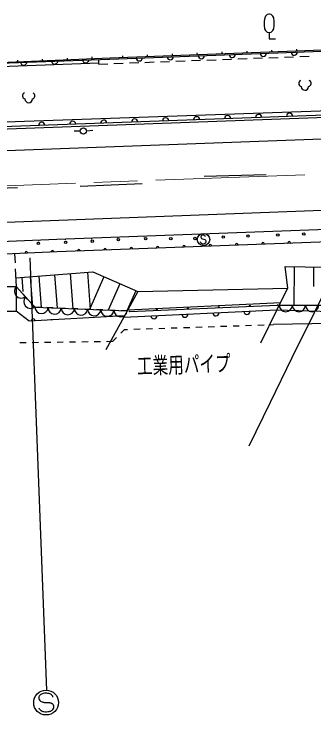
# Model space of a CAD drawing. Units: millimetres, scale not verified. Extents: x 40000 to 680000, y 20000 to 380000.
# Drawn here: x 273468 to 297644, y 237978 to 294533 of the extents above; entities that cross this region are included whole.
import ezdxf
from ezdxf.enums import TextEntityAlignment as Align

# ---------------------------------------------------------------- set-up
doc = ezdxf.new("R2010")
doc.units = ezdxf.units.MM
doc.header["$LTSCALE"] = 1000
doc.linetypes.add('CHAIN', pattern=[18.5, 12, -1.5, 3.5, -1.5])
doc.linetypes.add('DASHED', pattern=[7.5, 6, -1.5])
for name, color, linetype, lineweight in [('M-BGD', 7, 'Continuous', 25), ('M-BGD-EXST', 7, 'Continuous', 25), ('M-BMK', 2, 'CHAIN', 13), ('M-STR-STRC', 7, 'Continuous', 25)]:
    doc.layers.add(name, color=color, linetype=linetype, lineweight=lineweight)
doc.styles.add('ＭＳ ゴシック', font='')
doc.styles.get('ＭＳ ゴシック').set_extended_font_data('MS Gothic')

msp = doc.modelspace()

# ---------------------------------------------------------------- linework, layer by layer
at = {"layer": 'M-BGD'}
for p, q in [((281155, 290903), (308461, 291919)), ((286242, 291169), (286237, 291319)), ((288248, 291244), (288242, 291394)), ((290254, 291320), (290248, 291470)), ((292260, 291396), (292254, 291546)), ((294265, 291472), (294260, 291622)), ((296271, 291548), (296265, 291698)), ((273783, 290666), (273777, 290816)), ((275781, 290750), (275775, 290900)), ((277779, 290834), (277773, 290984)), ((279778, 290918), (279771, 291068)), ((280302, 290496), (280295, 290871)), ((282231, 291017), (282225, 291167)), ((284237, 291093), (284231, 291243)), ((285263, 290680), (286012, 290708)), ((286512, 290727), (287261, 290755)), ((287761, 290773), (288511, 290801)), ((289010, 290820), (289760, 290848)), ((290259, 290866), (291009, 290894)), ((291509, 290913), (292258, 290940)), ((292758, 290959), (293507, 290987)), ((294007, 291005), (294756, 291033)), ((295256, 291052), (296005, 291080)), ((296505, 291098), (297255, 291126)), ((280302, 290496), (281016, 290523)), ((281515, 290541), (282265, 290569)), ((282765, 290588), (283514, 290615)), ((284014, 290634), (284763, 290662)), ((273518, 275188), (273548, 274469)), ((273569, 273969), (273629, 272551)), ((296052, 274148), (296009, 271015)), ((297619, 274126), (297597, 272560)), ((274098, 273289), (274186, 272142)), ((274781, 273341), (274969, 270893)), ((275463, 273394), (275658, 270864)), ((276725, 273491), (276931, 270811)), ((277987, 273588), (278205, 270758)), ((279384, 273696), (279614, 270700)), ((280701, 273337), (279545, 270703)), ((281993, 272770), (281058, 270640)), ((270857, 272551), (273629, 272551)), ((273885, 272271), (273629, 272551)), ((273629, 272551), (273629, 270551)), ((283285, 272203), (282571, 270577)), ((283437, 272137), (295528, 272406)), ((274560, 271534), (274223, 271903)), ((275154, 270885), (274898, 271165)), ((282631, 270663), (294964, 271271)), ((294667, 271019), (282791, 270511)), ((294738, 271097), (294667, 271019)), ((295427, 271017), (294839, 271019)), ((305454, 270989), (294839, 271019)), ((296427, 271014), (295927, 271016)), ((297427, 271011), (296927, 271013)), ((270857, 270551), (273629, 270551)), ((275621, 270866), (275154, 270885)), ((276621, 270824), (276121, 270845)), ((277620, 270783), (277120, 270803)), ((278619, 270741), (278119, 270762)), ((279618, 270699), (279118, 270720)), ((280617, 270658), (280118, 270679)), ((281616, 270616), (281117, 270637)), ((282583, 270576), (282116, 270596)), ((282791, 270511), (282712, 270583)), ((294659, 270656), (293325, 267969)), ((294659, 270656), (306001, 270355)), ((282313, 270082), (280873, 267450)), ((286126, 269206), (286625, 269222)), ((287125, 269238), (287625, 269254)), ((288125, 269271), (288624, 269287)), ((289124, 269303), (289624, 269319)), ((290123, 269335), (290623, 269352)), ((291123, 269368), (291623, 269384)), ((292122, 269400), (292622, 269417)), ((293122, 269433), (293622, 269449)), ((294121, 269465), (294389, 269474)), ((305665, 269677), (294389, 269474)), ((282067, 268784), (282359, 269083)), ((282359, 269083), (282627, 269092)), ((283127, 269108), (283627, 269124)), ((284127, 269141), (284626, 269157)), ((285126, 269173), (285626, 269189)), ((276934, 268068), (277434, 268075)), ((277934, 268081), (278434, 268088)), ((278934, 268095), (279434, 268101)), ((279934, 268108), (280434, 268115)), ((280934, 268121), (281425, 268128)), ((281425, 268128), (281718, 268427)), ((273934, 268028), (274434, 268035)), ((274934, 268042), (275434, 268048)), ((275934, 268055), (276434, 268062))]:
    msp.add_line(p, q, dxfattribs=at)
for points in [[(308306, 292002), (281228, 290979), (272333, 290605), (261422, 290270), (248711, 289818), (239611, 289555), (232335, 289435), (219625, 288336), (210576, 287088), (183274, 286443), (177845, 286356), (162522, 285998)], [(206508, 286910), (210881, 286978), (219590, 288219), (232332, 289345), (239605, 289466), (248816, 289715), (261399, 290178), (272328, 290577), (281155, 290903)], [(280300, 290571), (272339, 290277), (261410, 289878), (248826, 289416), (239611, 289166), (232348, 289046), (219625, 287921), (210905, 286678), (206512, 286610)], [(314281, 287248), (243536, 284777), (231063, 284103), (224678, 283608)], [(314131, 286943), (243554, 284377), (231089, 283704), (224709, 283209)], [(314032, 286739), (243563, 284177), (231102, 283505), (224719, 283010)], [(309571, 277543), (276913, 276332), (255430, 275466), (246460, 273399), (244310, 272529)], [(309070, 276524), (276951, 275333), (267328, 274926), (255564, 274471), (246645, 272555), (245552, 272373)], [(273600, 273250), (279810, 273729), (283437, 272137)], [(295528, 272406), (295317, 274158), (300182, 274090), (305400, 274153)], [(273629, 272551), (275154, 270885), (282583, 270576)], [(283437, 272137), (282313, 270082), (294659, 270656), (295528, 272406)], [(282368, 270183), (274693, 269755), (273629, 270551)]]:
    msp.add_lwpolyline(points, dxfattribs=at)
at = {"layer": 'M-BGD', "linetype": 'DASHED'}
msp.add_lwpolyline([(292412, 259691), (294132, 263220), (295894, 266816), (297684, 270451), (299434, 274018), (301189, 277599), (302833, 280945), (304806, 284975), (306449, 288325), (307994, 291479)], dxfattribs=at)
at = {"layer": 'M-BGD'}
for centre, radius in [((290336, 276538), 100), ((292320, 276618), 100), ((294730, 276700), 100), ((296823, 276787), 100), ((275432, 276031), 100), ((277631, 276114), 100), ((279779, 276206), 100), ((281878, 276332), 100), ((284077, 276415), 100), ((286110, 276407), 100), ((288050, 276424), 100), ((275154, 270885), 10)]:
    msp.add_circle(centre, radius, dxfattribs=at)
for centre, radius, start, end in [((291061, 291272), 250, 182.1308, 2.1308), ((293559, 291364), 250, 182.1308, 2.1308), ((296057, 291457), 250, 182.1308, 2.1308), ((276742, 290740), 250, 182.117, 2.117), ((279240, 290832), 250, 182.117, 2.117), ((283566, 290993), 250, 182.1308, 2.1308), ((286064, 291086), 250, 182.1308, 2.1308), ((288563, 291179), 250, 182.1308, 2.1308), ((274243, 290647), 250, 182.117, 2.117), ((288183, 285999), 250, 2.0818, 182.0818), ((290682, 286090), 250, 2.0818, 182.0818), ((293180, 286181), 250, 2.0818, 182.0818), ((295678, 286272), 250, 2.0818, 182.0818), ((275692, 285545), 250, 2.0818, 182.0818), ((278190, 285636), 250, 2.0818, 182.0818), ((280688, 285727), 250, 2.0818, 182.0818), ((283187, 285818), 250, 2.0818, 182.0818), ((285685, 285909), 250, 2.0818, 182.0818), ((283950, 276692), 100, 265.8855, 278.3615), ((275471, 276370), 100, 256.4307, 288.186), ((277591, 276451), 100, 251.3653, 292.8818), ((279710, 276531), 100, 254.8213, 289.4258), ((281830, 276612), 100, 259.1348, 285.1123), ((291410, 275914), 100, 334.9743, 209.2728), ((293529, 275995), 100, 333.7007, 210.5463), ((295649, 276076), 100, 332.4116, 211.8355), ((276571, 275350), 100, 342.6492, 202.1899), ((278691, 275431), 100, 342.349, 201.8981), ((280811, 275512), 100, 341.1471, 203.1), ((282930, 275592), 100, 339.9354, 204.3117), ((285050, 275673), 100, 338.7131, 205.5339), ((287170, 275753), 100, 337.4795, 206.7676), ((289290, 275834), 100, 336.2335, 208.0135), ((274451, 275270), 100, 337.0677, 207.7714), ((274061, 272181), 569, 139.4156, 305.5227), ((274824, 271348), 569, 139.4156, 305.5227), ((292475, 270925), 75, 2.4501, 182.4501), ((292475, 270925), 60, 2.4501, 182.4501), ((292475, 270925), 50, 2.4501, 182.4501), ((295370, 271049), 532, 183.2557, 356.4209), ((296431, 271046), 532, 183.2557, 356.4209), ((297493, 271043), 532, 183.2557, 356.4209), ((275686, 270895), 532, 181.0755, 354.1614), ((276747, 270851), 532, 181.0755, 354.1614), ((277809, 270807), 532, 181.0755, 354.1614), ((278870, 270763), 532, 181.0755, 354.1614), ((279931, 270719), 532, 181.0755, 354.1614), ((280993, 270674), 532, 181.0755, 354.1614), ((282054, 270630), 532, 181.0755, 354.1614), ((284982, 270605), 75, 2.4501, 182.4501), ((284982, 270605), 60, 2.4501, 182.4501), ((284982, 270605), 50, 2.4501, 182.4501), ((287480, 270712), 75, 2.4501, 182.4501), ((287480, 270712), 60, 2.4501, 182.4501), ((287480, 270712), 50, 2.4501, 182.4501), ((289734, 270427), 250, 182.6605, 2.6605), ((289978, 270819), 75, 2.4501, 182.4501), ((289978, 270819), 60, 2.4501, 182.4501), ((289978, 270819), 50, 2.4501, 182.4501), ((292232, 270543), 250, 182.6605, 2.6605), ((275008, 269787), 150, 357.5511, 188.8367), ((276507, 269721), 150, 67.2426, 119.1451), ((284740, 270195), 250, 182.6605, 2.6605), ((287237, 270311), 250, 182.6605, 2.6605)]:
    msp.add_arc(centre, radius, start, end, dxfattribs=at)
at = {"layer": 'M-BGD-EXST'}
for p, q in [((293671, 294234), (293638, 293967)), ((293738, 294367), (293671, 294234)), ((293872, 294500), (293738, 294367)), ((294006, 294533), (293872, 294500)), ((294072, 294533), (294006, 294533)), ((294205, 294499), (294072, 294533)), ((294338, 294366), (294205, 294499)), ((294405, 294232), (294338, 294366)), ((294438, 293965), (294405, 294232)), ((293638, 293967), (293637, 293601)), ((293637, 293601), (293669, 293334)), ((294403, 293332), (294437, 293599)), ((294437, 293599), (294438, 293965)), ((293669, 293334), (293736, 293200)), ((293736, 293200), (293869, 293067)), ((293869, 293067), (294002, 293033)), ((294002, 293033), (294069, 293033)), ((294035, 293033), (294034, 292533)), ((294069, 293033), (294202, 293066)), ((294202, 293066), (294336, 293199)), ((294336, 293199), (294403, 293332)), ((294034, 292533), (294534, 292532)), ((278808, 285091), (278308, 285076)), ((279307, 285117), (279806, 285152)), ((288533, 276563), (288532, 276517)), ((288578, 276654), (288533, 276563)), ((288669, 276699), (288578, 276654)), ((288760, 276699), (288669, 276699)), ((288851, 276653), (288760, 276699)), ((288896, 276562), (288851, 276653)), ((288531, 276063), (288486, 276154)), ((288577, 276017), (288531, 276063)), ((288532, 276517), (288578, 276426)), ((288668, 275971), (288577, 276017)), ((288578, 276426), (288850, 276335)), ((288849, 276017), (288758, 275971)), ((288895, 276062), (288849, 276017)), ((288850, 276335), (288896, 276289)), ((288941, 276153), (288895, 276062)), ((288896, 276289), (288941, 276198)), ((288941, 276198), (288941, 276153)), ((288758, 275971), (288668, 275971)), ((274742, 274862), (276097, 239977))]:
    msp.add_line(p, q, dxfattribs=at)
for points in [[(275786, 239014), (275811, 239009), (275836, 239005), (275862, 239000), (275887, 238996), (275913, 238992), (275938, 238988), (275964, 238985), (275989, 238982), (276015, 238980), (276040, 238978), (276061, 238978), (276082, 238977), (276103, 238977), (276125, 238977), (276146, 238978), (276167, 238978), (276188, 238978), (276209, 238979), (276230, 238979), (276251, 238978), (276275, 238978), (276298, 238976), (276322, 238974), (276345, 238971), (276357, 238970), (276368, 238968), (276382, 238966), (276396, 238963), (276410, 238960), (276423, 238956), (276437, 238952), (276449, 238948), (276461, 238944), (276472, 238939), (276484, 238934), (276496, 238929), (276507, 238923), (276519, 238917), (276530, 238911), (276541, 238903), (276551, 238896), (276558, 238890), (276564, 238884), (276571, 238877), (276577, 238871), (276583, 238864)], [(275535, 238437), (275530, 238445), (275525, 238453), (275520, 238460), (275516, 238468), (275511, 238476), (275507, 238484), (275503, 238492), (275499, 238500), (275496, 238509), (275494, 238517), (275492, 238525), (275490, 238533), (275489, 238540)]]:
    msp.add_lwpolyline(points, dxfattribs=at)
for centre, radius in [((279058, 285099), 250), ((288742, 276335), 500), ((276052, 238978), 1000)]:
    msp.add_circle(centre, radius, dxfattribs=at)
for centre, radius, start, end in [((296680, 288939), 268, 115.9539, 255.201), ((297144, 288938), 268, 284.5327, 63.7798), ((296911, 288679), 300, 179.8668, 359.8668), ((274420, 287939), 268, 115.9539, 255.201), ((274884, 287938), 268, 284.5327, 63.7798), ((274651, 287679), 300, 179.8668, 359.8668), ((275761, 239357), 298, 172.3681, 193.7201), ((275752, 239350), 290, 150.0708, 170.8217), ((275761, 239358), 298, 193.7824, 222.17), ((275926, 239249), 491, 135.1508, 149.9367), ((275828, 239355), 347, 114.638, 136.0855), ((275928, 239132), 591, 100.054, 114.5262), ((276018, 238640), 1092, 90.5454, 100.1869), ((276037, 238475), 1257, 82.477, 91.3279), ((276111, 239018), 709, 69.2741, 82.6429), ((276214, 239289), 419, 50.34, 69.2792), ((276220, 239308), 401, 40.3943, 49.3685), ((276140, 239217), 521, 31.0741, 42.2143), ((276425, 239389), 188, 15.4849, 31.0741), ((276507, 239417), 101, 353.2451, 12.7461), ((275870, 239457), 445, 222.257, 242.8164), ((275962, 239640), 650, 242.9551, 254.2829), ((276326, 238632), 346, 0.8202, 42.0391), ((275889, 238713), 449, 217.9483, 228.2045), ((275897, 238734), 470, 229.1238, 248.2674), ((275992, 238974), 728, 248.3135, 261.1494), ((276067, 239466), 1226, 261.2217, 270.9828), ((276085, 239513), 1272, 270.1516, 279.4163), ((276175, 238963), 715, 279.4937, 291.465), ((276280, 238696), 428, 291.4581, 309.0625), ((276331, 238629), 344, 309.5264, 337.1503), ((276324, 238624), 349, 338.2637, 2.0545)]:
    msp.add_arc(centre, radius, start, end, dxfattribs=at)
at = {"layer": 'M-BMK'}
msp.add_line((266422, 280436), (364855, 284081), dxfattribs=at)
at = {"layer": 'M-STR-STRC'}
for p, q in [((264436, 283210), (313191, 285029)), ((288783, 281457), (293781, 281578)), ((268761, 280401), (273759, 280523)), ((278788, 280645), (283783, 280871)), ((256370, 277103), (310338, 279179))]:
    msp.add_line(p, q, dxfattribs=at)

# ---------------------------------------------------------------- texts
at = {"layer": 'M-BGD-EXST', "style": 'ＭＳ ゴシック', "width": 0.7}
msp.add_text('工業用パイプ', height=1320, rotation=1.866, dxfattribs=at).set_placement((283372, 266126), align=Align.MIDDLE_LEFT)

doc.saveas('drawing.dxf')
